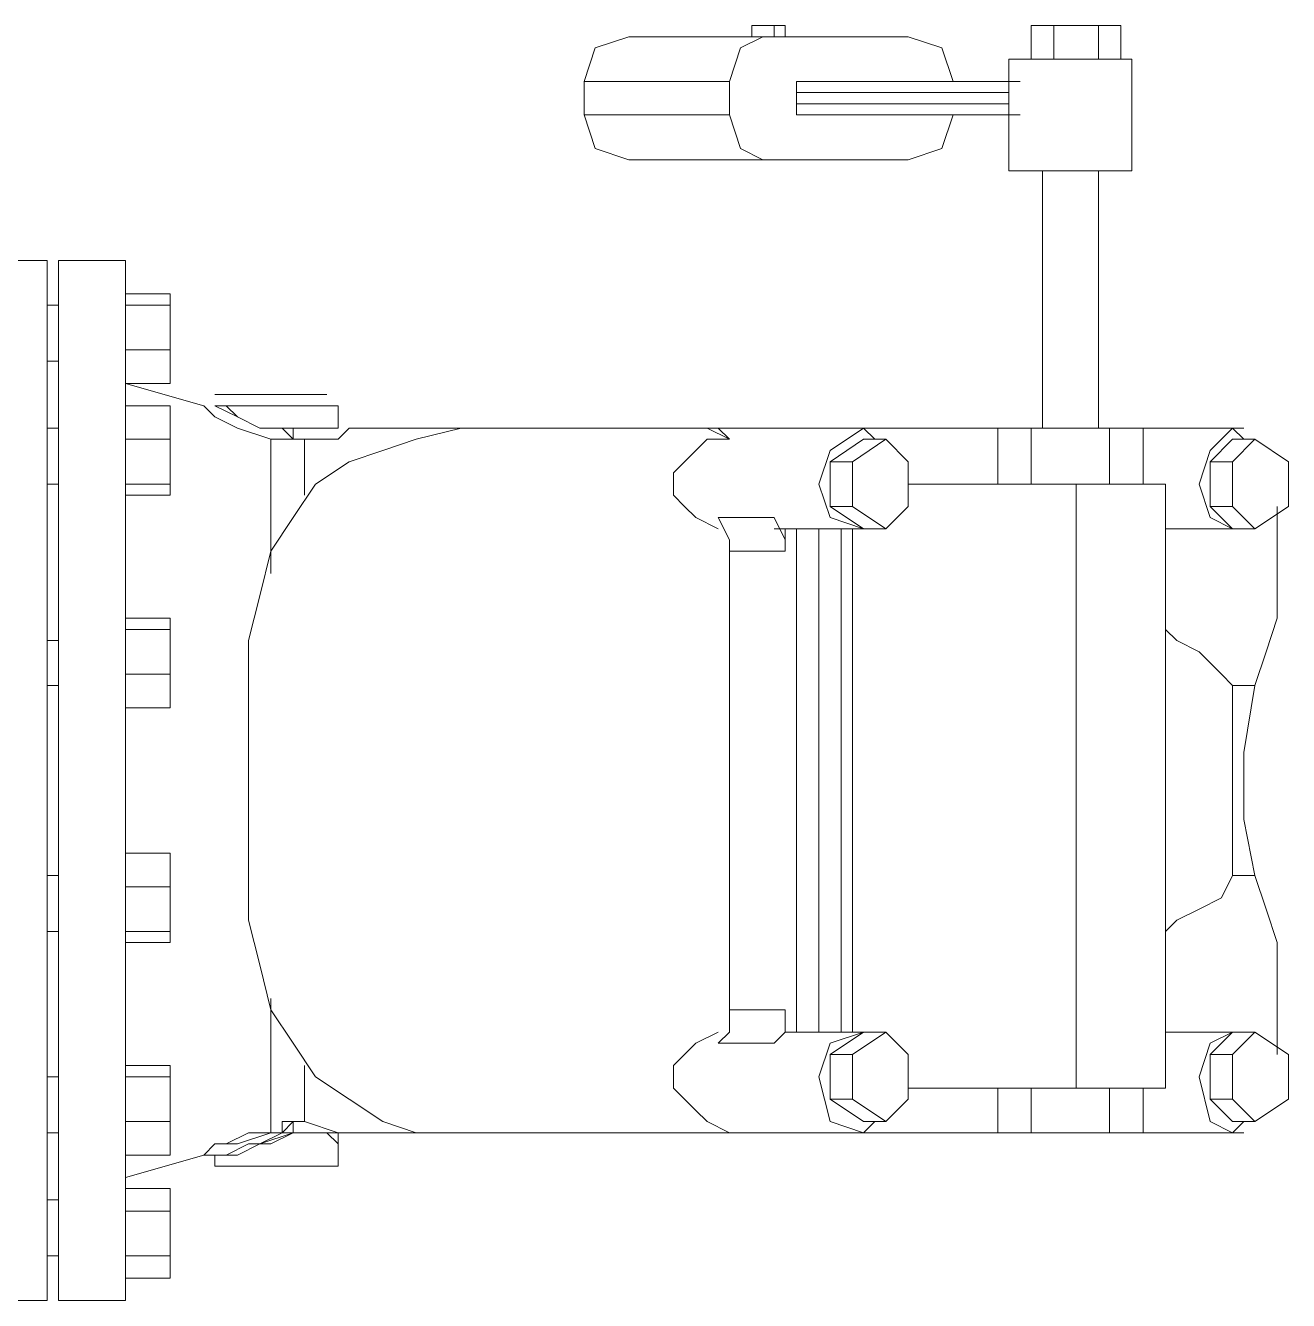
# Model space of a CAD drawing. Extents: x -187 to 52, y -9 to 65.
# Drawn here: x -147.7405 to -147.2628, y 18.4882 to 18.9703 of the extents above; entities that cross this region are included whole.
import ezdxf

# ---------------------------------------------------------------- set-up
doc = ezdxf.new("R2010")
doc.units = 0
doc.header["$MEASUREMENT"] = 0
doc.layers.add('PDF4_Geometría', color=7, linetype='Continuous')

msp = doc.modelspace()

# ---------------------------------------------------------------- linework, layer by layer
at = {"layer": 'PDF4_Geometría', "lineweight": 9}
for points in [[(-147.46582, 18.97029), (-147.46582, 18.96606), (-147.46582, 18.97029), (-147.45736, 18.97029), (-147.45313, 18.97029), (-147.45313, 18.96606), (-147.45736, 18.96606), (-147.46159, 18.96606), (-147.51234, 18.96606)], [(-147.46582, 18.96606), (-147.45736, 18.96606), (-147.45736, 18.97029), (-147.45736, 18.96606), (-147.46159, 18.96606), (-147.40661, 18.96606)], [(-147.35163, 18.97029), (-147.35163, 18.9576), (-147.36009, 18.9576), (-147.36009, 18.97029), (-147.35163, 18.97029), (-147.33472, 18.97029), (-147.32626, 18.97029), (-147.32626, 18.9576), (-147.33472, 18.9576)], [(-147.35163, 18.9576), (-147.33472, 18.9576), (-147.33472, 18.97029)], [(-147.45736, 18.96606), (-147.46159, 18.96606), (-147.45736, 18.96606)], [(-147.46159, 18.96606), (-147.40661, 18.96606), (-147.39392, 18.96183), (-147.3897, 18.94914)], [(-147.36009, 18.9576), (-147.36432, 18.9576), (-147.36855, 18.9576), (-147.36855, 18.91531), (-147.36432, 18.91531)], [(-147.36855, 18.9576), (-147.36432, 18.9576), (-147.35163, 18.9576), (-147.33895, 18.9576), (-147.32626, 18.9576), (-147.32203, 18.9576)], [(-147.32626, 18.91531), (-147.32203, 18.91531), (-147.32203, 18.9576), (-147.32626, 18.9576)], [(-147.52925, 18.94914), (-147.52925, 18.93645), (-147.47428, 18.93645)], [(-147.51234, 18.91954), (-147.46159, 18.91954), (-147.47005, 18.92377), (-147.47428, 18.93645), (-147.47428, 18.94914)], [(-147.36432, 18.94914), (-147.44467, 18.94914), (-147.4489, 18.94914), (-147.4489, 18.94491), (-147.4489, 18.94068)], [(-147.36855, 18.94491), (-147.4489, 18.94491)], [(-147.36855, 18.94068), (-147.4489, 18.94068), (-147.4489, 18.93645), (-147.44467, 18.93645), (-147.36855, 18.93645), (-147.42353, 18.93645), (-147.44467, 18.93645), (-147.36432, 18.93645)], [(-147.52925, 18.93645), (-147.52503, 18.92377), (-147.51234, 18.91954), (-147.46159, 18.91954)], [(-147.3897, 18.93645), (-147.39392, 18.92377), (-147.40661, 18.91954)], [(-147.40661, 18.91954), (-147.46159, 18.91954), (-147.40661, 18.91954)], [(-147.32203, 18.91531), (-147.32626, 18.91531), (-147.33895, 18.91531), (-147.35163, 18.91531), (-147.36432, 18.91531), (-147.36855, 18.91531)], [(-147.35586, 18.91531), (-147.35586, 18.81804)], [(-147.3474, 18.91531), (-147.35163, 18.91531)], [(-147.33472, 18.81804), (-147.33472, 18.91531)], [(-147.75763, 18.48817), (-147.73225, 18.48817), (-147.73225, 18.4924), (-147.73225, 18.50932), (-147.73225, 18.53469), (-147.73225, 18.57275), (-147.73225, 18.61504), (-147.73225, 18.66156), (-147.73225, 18.70808), (-147.73225, 18.7546), (-147.73225, 18.79689), (-147.73225, 18.83073), (-147.73225, 18.86033), (-147.73225, 18.87725), (-147.73225, 18.88148), (-147.75763, 18.88148)], [(-147.73225, 18.72923), (-147.73225, 18.73346), (-147.73225, 18.73769), (-147.73225, 18.74192), (-147.73225, 18.73769), (-147.73225, 18.76306), (-147.73225, 18.79689), (-147.73225, 18.76306), (-147.73225, 18.73769), (-147.73225, 18.76306), (-147.73225, 18.79689), (-147.72802, 18.79689), (-147.72802, 18.80112), (-147.72802, 18.80535), (-147.72802, 18.80958), (-147.72802, 18.81381), (-147.72802, 18.81804), (-147.73225, 18.81804), (-147.73225, 18.82227), (-147.73225, 18.83919), (-147.73225, 18.84341), (-147.73225, 18.83919), (-147.73225, 18.84341), (-147.73225, 18.83919), (-147.73225, 18.84341), (-147.72802, 18.84341), (-147.73225, 18.84341), (-147.72802, 18.84341), (-147.72802, 18.83919), (-147.72802, 18.84341), (-147.72802, 18.83919), (-147.72802, 18.82227), (-147.72802, 18.81804), (-147.72802, 18.82227), (-147.72802, 18.83919), (-147.72802, 18.84341), (-147.72802, 18.85187), (-147.72802, 18.8561), (-147.72802, 18.86033), (-147.72802, 18.86456), (-147.73225, 18.86456), (-147.72802, 18.86456), (-147.72802, 18.87725), (-147.72802, 18.88148), (-147.70265, 18.88148), (-147.70265, 18.87725), (-147.70265, 18.86456), (-147.70265, 18.86033), (-147.70265, 18.8561), (-147.70265, 18.85187), (-147.70265, 18.84341), (-147.70265, 18.83073), (-147.70265, 18.8265), (-147.70265, 18.81804), (-147.70265, 18.80958), (-147.70265, 18.80112), (-147.70265, 18.80958), (-147.70265, 18.80112)], [(-147.73225, 18.88148), (-147.73225, 18.87725), (-147.73225, 18.86456)], [(-147.72802, 18.88148), (-147.72802, 18.87725), (-147.72802, 18.86033), (-147.72802, 18.83073), (-147.72802, 18.79689), (-147.72802, 18.7546), (-147.72802, 18.70808), (-147.72802, 18.66156), (-147.72802, 18.61504), (-147.72802, 18.57275), (-147.72802, 18.53469), (-147.72802, 18.50932), (-147.72802, 18.4924), (-147.72802, 18.48817)], [(-147.70265, 18.88148), (-147.70265, 18.87725), (-147.70265, 18.86033), (-147.70265, 18.83073), (-147.70265, 18.79689), (-147.70265, 18.7546), (-147.70265, 18.70808), (-147.70265, 18.66156), (-147.70265, 18.61504), (-147.70265, 18.57275), (-147.70265, 18.53469), (-147.70265, 18.50932), (-147.70265, 18.4924), (-147.70265, 18.48817)], [(-147.68573, 18.86456), (-147.68573, 18.86879), (-147.70265, 18.86879), (-147.70265, 18.86456), (-147.70265, 18.84764), (-147.70265, 18.83496), (-147.68573, 18.83496), (-147.68573, 18.83919), (-147.68573, 18.8561), (-147.68573, 18.86879), (-147.70265, 18.86879), (-147.70265, 18.86456), (-147.70265, 18.86033), (-147.70265, 18.85187), (-147.70265, 18.86033), (-147.70265, 18.86456), (-147.68573, 18.86456), (-147.68573, 18.84764)], [(-147.73225, 18.86033), (-147.73225, 18.86456), (-147.73225, 18.86033), (-147.73225, 18.8561), (-147.73225, 18.85187), (-147.73225, 18.84341)], [(-147.72802, 18.86456), (-147.72802, 18.86033)], [(-147.70265, 18.85187), (-147.70265, 18.86033)], [(-147.70265, 18.83496), (-147.68573, 18.83496), (-147.68573, 18.84764), (-147.70265, 18.84764)], [(-147.72802, 18.83919), (-147.72802, 18.84341), (-147.72802, 18.83919)], [(-147.72802, 18.84341), (-147.72802, 18.83919), (-147.72802, 18.82227), (-147.72802, 18.81804)], [(-147.64767, 18.76306), (-147.64767, 18.78421), (-147.64767, 18.80535), (-147.64767, 18.81381), (-147.66036, 18.81804), (-147.66881, 18.82227), (-147.67304, 18.8265), (-147.70265, 18.83496), (-147.70265, 18.83919)], [(-147.70265, 18.83919), (-147.70265, 18.83496), (-147.70265, 18.83919)], [(-147.68573, 18.79689), (-147.68573, 18.81381), (-147.70265, 18.81381), (-147.70265, 18.80958), (-147.70265, 18.80535), (-147.70265, 18.80112), (-147.70265, 18.79689), (-147.68573, 18.79689), (-147.68573, 18.79267), (-147.70265, 18.79267), (-147.70265, 18.79689), (-147.70265, 18.81381), (-147.70265, 18.8265), (-147.68573, 18.8265), (-147.68573, 18.81381)], [(-147.67304, 18.8265), (-147.66881, 18.82227)], [(-147.64767, 18.8265), (-147.65613, 18.8265), (-147.66881, 18.8265)], [(-147.64767, 18.81804), (-147.6519, 18.81804), (-147.66036, 18.82227), (-147.66881, 18.8265), (-147.66459, 18.8265), (-147.66036, 18.82227)], [(-147.62229, 18.8265), (-147.62652, 18.8265), (-147.63498, 18.8265), (-147.64344, 18.8265)], [(-147.73225, 18.81804), (-147.73225, 18.81381), (-147.73225, 18.80958), (-147.73225, 18.80535), (-147.73225, 18.80112), (-147.73225, 18.79689)], [(-147.47428, 18.81381), (-147.48274, 18.81804), (-147.49542, 18.81804), (-147.53771, 18.81804), (-147.57577, 18.81804), (-147.59269, 18.81381), (-147.60538, 18.80958), (-147.61807, 18.80535), (-147.63075, 18.79689), (-147.63921, 18.78421), (-147.64767, 18.77152), (-147.6519, 18.7546), (-147.65613, 18.73769), (-147.65613, 18.72077), (-147.65613, 18.68271), (-147.65613, 18.64888), (-147.65613, 18.63196), (-147.6519, 18.61504), (-147.64767, 18.59813), (-147.63921, 18.58544), (-147.63075, 18.57275), (-147.61807, 18.5643), (-147.60538, 18.55584), (-147.59269, 18.55161), (-147.57577, 18.55161), (-147.53771, 18.55161), (-147.49542, 18.55161), (-147.48274, 18.55161), (-147.42353, 18.55161), (-147.4193, 18.55584)], [(-147.64767, 18.81381), (-147.64344, 18.81381), (-147.63921, 18.81381), (-147.64344, 18.81804), (-147.63921, 18.81804), (-147.63921, 18.81381), (-147.63498, 18.81381), (-147.63498, 18.80958), (-147.63498, 18.81381), (-147.62229, 18.81381), (-147.61807, 18.81804), (-147.62229, 18.81381), (-147.63498, 18.81381), (-147.63498, 18.80535), (-147.63498, 18.79267), (-147.63498, 18.80535), (-147.63498, 18.81381), (-147.63921, 18.81381)], [(-147.63075, 18.81804), (-147.62652, 18.81804), (-147.62229, 18.81804), (-147.62652, 18.81804), (-147.63075, 18.81804), (-147.63498, 18.81804), (-147.63921, 18.81804)], [(-147.63498, 18.81804), (-147.63921, 18.81804), (-147.63921, 18.81381), (-147.63498, 18.81381), (-147.62229, 18.81381), (-147.61807, 18.81804), (-147.62229, 18.81381), (-147.63498, 18.81381)], [(-147.57577, 18.81804), (-147.40238, 18.81804), (-147.4193, 18.81804), (-147.43199, 18.81804), (-147.50388, 18.81804), (-147.5208, 18.81804), (-147.61807, 18.81804)], [(-147.4193, 18.81381), (-147.42353, 18.81804), (-147.48274, 18.81804), (-147.49542, 18.81804), (-147.48274, 18.81804), (-147.47428, 18.81804)], [(-147.48274, 18.81804), (-147.37278, 18.81804), (-147.48274, 18.81804), (-147.47851, 18.81804), (-147.47428, 18.81381), (-147.48274, 18.81381), (-147.48696, 18.80958), (-147.49119, 18.80535), (-147.49542, 18.80112), (-147.49542, 18.79267), (-147.49119, 18.78844), (-147.48696, 18.78421), (-147.47851, 18.77998)], [(-147.49119, 18.81804), (-147.47851, 18.81804)], [(-147.45736, 18.77998), (-147.45313, 18.77998), (-147.4489, 18.77998), (-147.44467, 18.77998), (-147.44044, 18.77998), (-147.42353, 18.77998), (-147.43622, 18.78421), (-147.44044, 18.79689), (-147.43622, 18.80958), (-147.42353, 18.81804)], [(-147.4193, 18.81804), (-147.43199, 18.81804), (-147.37278, 18.81804)], [(-147.36009, 18.79689), (-147.36009, 18.81804), (-147.37278, 18.81804), (-147.37278, 18.79689)], [(-147.3178, 18.79689), (-147.31357, 18.79689), (-147.30934, 18.79689), (-147.31357, 18.79689), (-147.32626, 18.79689), (-147.34318, 18.79689), (-147.33049, 18.79689), (-147.33049, 18.81804), (-147.36009, 18.81804)], [(-147.35163, 18.81804), (-147.3474, 18.81804)], [(-147.30934, 18.77998), (-147.28397, 18.77998), (-147.29243, 18.78421), (-147.29666, 18.79689), (-147.29243, 18.80958), (-147.28397, 18.81804), (-147.3178, 18.81804), (-147.33049, 18.81804)], [(-147.33049, 18.79689), (-147.3178, 18.79689), (-147.3178, 18.81804), (-147.27974, 18.81804)], [(-147.27974, 18.81381), (-147.28397, 18.81804)], [(-147.4193, 18.77998), (-147.42353, 18.77998), (-147.43622, 18.78844), (-147.43622, 18.80535), (-147.42353, 18.81381), (-147.41507, 18.81381)], [(-147.29243, 18.80535), (-147.28397, 18.81381), (-147.27551, 18.81381)], [(-147.42776, 18.80535), (-147.43622, 18.80535)], [(-147.28397, 18.80535), (-147.29243, 18.80535), (-147.29243, 18.78844)], [(-147.72802, 18.79689), (-147.72802, 18.76306), (-147.72802, 18.73769)], [(-147.3897, 18.56852), (-147.40661, 18.56852), (-147.34318, 18.56852), (-147.34318, 18.79689), (-147.40661, 18.79689), (-147.3897, 18.79689)], [(-147.30934, 18.56852), (-147.30934, 18.79689)], [(-147.42776, 18.78844), (-147.43622, 18.78844)], [(-147.27551, 18.77998), (-147.28397, 18.77998), (-147.29243, 18.78844), (-147.28397, 18.78844)], [(-147.26705, 18.78844), (-147.26705, 18.77575), (-147.26705, 18.76729), (-147.26705, 18.75883), (-147.26705, 18.74615), (-147.27128, 18.73346), (-147.27551, 18.72077), (-147.27974, 18.6954), (-147.27974, 18.67002), (-147.27551, 18.64888), (-147.27128, 18.63619), (-147.26705, 18.6235), (-147.26705, 18.61082), (-147.26705, 18.60236), (-147.26705, 18.58967), (-147.26705, 18.58121)], [(-147.70265, 18.77998), (-147.70265, 18.76306)], [(-147.45313, 18.59813), (-147.45313, 18.58967), (-147.4489, 18.58967), (-147.4489, 18.77998)], [(-147.45313, 18.77998), (-147.45313, 18.77152)], [(-147.43622, 18.77998), (-147.44044, 18.77998), (-147.44044, 18.58967), (-147.44467, 18.58967), (-147.4489, 18.58967)], [(-147.43199, 18.77998), (-147.43199, 18.58967)], [(-147.42776, 18.77998), (-147.42776, 18.58967)], [(-147.41507, 18.77998), (-147.42353, 18.77998)], [(-147.28397, 18.77998), (-147.27974, 18.77998)], [(-147.47428, 18.77152), (-147.47428, 18.59813)], [(-147.68573, 18.74192), (-147.68573, 18.74615), (-147.70265, 18.74615), (-147.70265, 18.74192), (-147.70265, 18.73769), (-147.70265, 18.74192), (-147.70265, 18.74615), (-147.70265, 18.74192), (-147.70265, 18.73769), (-147.70265, 18.74192), (-147.68573, 18.74192), (-147.68573, 18.725)], [(-147.70265, 18.74615), (-147.70265, 18.74192), (-147.70265, 18.725), (-147.70265, 18.71231), (-147.70265, 18.70386), (-147.70265, 18.68271), (-147.70265, 18.66156)], [(-147.72802, 18.72923), (-147.72802, 18.73346), (-147.72802, 18.73769), (-147.72802, 18.74192), (-147.72802, 18.73769), (-147.73225, 18.73769)], [(-147.70265, 18.73769), (-147.70265, 18.74192), (-147.70265, 18.73769), (-147.70265, 18.73346), (-147.70265, 18.72923), (-147.70265, 18.73346), (-147.70265, 18.72923)], [(-147.30934, 18.62773), (-147.30511, 18.63196), (-147.29666, 18.63619), (-147.2882, 18.64042), (-147.28397, 18.64888), (-147.28397, 18.72077), (-147.2882, 18.725), (-147.29666, 18.73346), (-147.30511, 18.73769), (-147.30934, 18.74192)], [(-147.73225, 18.725), (-147.73225, 18.72077), (-147.73225, 18.71654)], [(-147.72802, 18.62773), (-147.72802, 18.60659), (-147.72802, 18.57275), (-147.72802, 18.60659), (-147.72802, 18.62773), (-147.72802, 18.60659), (-147.72802, 18.57275), (-147.73225, 18.57275), (-147.73225, 18.60659), (-147.73225, 18.62773), (-147.73225, 18.60659), (-147.73225, 18.57275), (-147.73225, 18.60659), (-147.73225, 18.62773), (-147.72802, 18.62773), (-147.72802, 18.63196), (-147.72802, 18.63619), (-147.72802, 18.64042), (-147.72802, 18.64888), (-147.72802, 18.68271), (-147.72802, 18.72077), (-147.72802, 18.68271), (-147.72802, 18.64888)], [(-147.72802, 18.71654), (-147.72802, 18.72077), (-147.72802, 18.725)], [(-147.70265, 18.71231), (-147.68573, 18.71231), (-147.68573, 18.725), (-147.70265, 18.725), (-147.70265, 18.72077), (-147.70265, 18.71654), (-147.70265, 18.71231), (-147.70265, 18.71654), (-147.70265, 18.72077)], [(-147.70265, 18.725), (-147.70265, 18.72077), (-147.70265, 18.725)], [(-147.28397, 18.72077), (-147.27551, 18.72077)], [(-147.70265, 18.64888), (-147.70265, 18.65734), (-147.70265, 18.65311), (-147.70265, 18.65734), (-147.70265, 18.64888), (-147.70265, 18.64465), (-147.70265, 18.64888), (-147.70265, 18.64042), (-147.70265, 18.63619), (-147.70265, 18.63196), (-147.70265, 18.62773), (-147.70265, 18.6235), (-147.70265, 18.62773), (-147.70265, 18.63196), (-147.70265, 18.64042)], [(-147.70265, 18.62773), (-147.68573, 18.62773), (-147.68573, 18.6235), (-147.70265, 18.6235), (-147.70265, 18.62773), (-147.70265, 18.64465), (-147.70265, 18.65734), (-147.68573, 18.65734), (-147.68573, 18.64465)], [(-147.73225, 18.64888), (-147.73225, 18.64042), (-147.73225, 18.63619)], [(-147.28397, 18.64888), (-147.27551, 18.64888)], [(-147.68573, 18.62773), (-147.68573, 18.64465), (-147.70265, 18.64465)], [(-147.70265, 18.64042), (-147.70265, 18.63196), (-147.70265, 18.64042)], [(-147.73225, 18.63619), (-147.73225, 18.63196), (-147.73225, 18.62773)], [(-147.70265, 18.51355), (-147.70265, 18.53046), (-147.70265, 18.53469), (-147.70265, 18.53046), (-147.70265, 18.522), (-147.70265, 18.50509), (-147.70265, 18.49663), (-147.68573, 18.49663), (-147.68573, 18.50509), (-147.70265, 18.50509), (-147.70265, 18.49663), (-147.70265, 18.50086), (-147.70265, 18.49663), (-147.70265, 18.50086), (-147.70265, 18.51355), (-147.70265, 18.50932), (-147.70265, 18.51355), (-147.70265, 18.50086), (-147.70265, 18.49663), (-147.70265, 18.50086), (-147.70265, 18.50509), (-147.70265, 18.50932), (-147.70265, 18.51355), (-147.70265, 18.51778), (-147.70265, 18.522), (-147.70265, 18.52623), (-147.70265, 18.53469), (-147.67304, 18.54315), (-147.66881, 18.54738), (-147.66459, 18.54738), (-147.65613, 18.55161), (-147.64767, 18.55161), (-147.64767, 18.5643), (-147.64767, 18.58544), (-147.64767, 18.60236)], [(-147.70265, 18.60236), (-147.70265, 18.58544)], [(-147.48274, 18.55161), (-147.49542, 18.55161), (-147.48274, 18.55161), (-147.47428, 18.55161), (-147.48274, 18.55161), (-147.37278, 18.55161), (-147.48274, 18.55161), (-147.47851, 18.55161), (-147.47428, 18.55161), (-147.48274, 18.55584), (-147.48696, 18.56007), (-147.49119, 18.5643), (-147.49542, 18.56852), (-147.49542, 18.57698), (-147.49119, 18.58121), (-147.48696, 18.58544), (-147.47851, 18.58967)], [(-147.45736, 18.58544), (-147.45313, 18.58967)], [(-147.4193, 18.58967), (-147.42353, 18.58967), (-147.44044, 18.58967), (-147.43622, 18.58967)], [(-147.41507, 18.55584), (-147.42353, 18.55584), (-147.43622, 18.5643), (-147.43622, 18.58121), (-147.42353, 18.58967), (-147.43622, 18.58544), (-147.44044, 18.57275), (-147.43622, 18.55584), (-147.42353, 18.55161)], [(-147.42353, 18.58967), (-147.41507, 18.58967)], [(-147.27974, 18.58967), (-147.28397, 18.58967), (-147.30934, 18.58967)], [(-147.28397, 18.58967), (-147.29243, 18.58544), (-147.29666, 18.57275), (-147.29243, 18.55584), (-147.28397, 18.55161)], [(-147.28397, 18.58121), (-147.29243, 18.58121), (-147.28397, 18.58967), (-147.27551, 18.58967)], [(-147.70265, 18.54738), (-147.70265, 18.54315), (-147.70265, 18.55584), (-147.70265, 18.57275), (-147.70265, 18.57698), (-147.70265, 18.58121), (-147.70265, 18.57698), (-147.70265, 18.56852), (-147.70265, 18.57275), (-147.70265, 18.56852), (-147.70265, 18.57698), (-147.70265, 18.58121)], [(-147.43622, 18.58121), (-147.42776, 18.58121)], [(-147.29243, 18.58121), (-147.29243, 18.5643), (-147.28397, 18.5643)], [(-147.70265, 18.56007), (-147.70265, 18.5643), (-147.70265, 18.56007), (-147.70265, 18.5643), (-147.70265, 18.56852), (-147.70265, 18.57275), (-147.70265, 18.56852), (-147.70265, 18.57698), (-147.68573, 18.57698), (-147.68573, 18.57275)], [(-147.63921, 18.55161), (-147.64344, 18.55161), (-147.63921, 18.55161), (-147.63921, 18.55584), (-147.63921, 18.55161), (-147.63921, 18.55584), (-147.64344, 18.55161), (-147.64767, 18.55161), (-147.64344, 18.55161), (-147.64344, 18.55584), (-147.63921, 18.55584), (-147.63498, 18.55584), (-147.63498, 18.56852), (-147.63498, 18.57698)], [(-147.73225, 18.56852), (-147.73225, 18.57275), (-147.73225, 18.56852), (-147.73225, 18.5643), (-147.73225, 18.56007)], [(-147.72802, 18.56007), (-147.72802, 18.5643), (-147.72802, 18.56852), (-147.72802, 18.57275), (-147.72802, 18.56852)], [(-147.70265, 18.56852), (-147.70265, 18.57275), (-147.68573, 18.57275), (-147.68573, 18.55584)], [(-147.37278, 18.56852), (-147.37278, 18.55161), (-147.36009, 18.55161), (-147.33049, 18.55161), (-147.3178, 18.55161), (-147.28397, 18.55161), (-147.27974, 18.55584)], [(-147.36009, 18.55161), (-147.36009, 18.56852)], [(-147.33049, 18.55161), (-147.33049, 18.56852), (-147.34318, 18.56852), (-147.32626, 18.56852), (-147.31357, 18.56852), (-147.30934, 18.56852), (-147.31357, 18.56852), (-147.3178, 18.56852)], [(-147.27974, 18.55161), (-147.3178, 18.55161), (-147.3178, 18.56852), (-147.33049, 18.56852)], [(-147.43622, 18.5643), (-147.42776, 18.5643)], [(-147.27551, 18.55584), (-147.28397, 18.55584), (-147.29243, 18.5643)], [(-147.64767, 18.56007), (-147.64767, 18.55161), (-147.66036, 18.54738), (-147.66881, 18.54738)], [(-147.73225, 18.48817), (-147.73225, 18.4924), (-147.73225, 18.50509), (-147.73225, 18.50932), (-147.73225, 18.51355), (-147.73225, 18.51778), (-147.73225, 18.522), (-147.73225, 18.52623), (-147.73225, 18.53046), (-147.73225, 18.54738), (-147.73225, 18.55161), (-147.72802, 18.55161), (-147.72802, 18.55584)], [(-147.73225, 18.55584), (-147.73225, 18.55161)], [(-147.70265, 18.55584), (-147.70265, 18.55161), (-147.70265, 18.55584)], [(-147.70265, 18.55584), (-147.68573, 18.55584), (-147.68573, 18.54315), (-147.70265, 18.54315)], [(-147.73225, 18.52623), (-147.73225, 18.53046), (-147.73225, 18.52623), (-147.73225, 18.53046), (-147.73225, 18.52623), (-147.72802, 18.52623), (-147.73225, 18.52623), (-147.72802, 18.52623), (-147.72802, 18.53046), (-147.72802, 18.52623), (-147.72802, 18.53046), (-147.72802, 18.52623), (-147.72802, 18.53046), (-147.72802, 18.54738), (-147.72802, 18.55161), (-147.72802, 18.54738), (-147.72802, 18.53046), (-147.72802, 18.52623), (-147.72802, 18.522), (-147.72802, 18.51778), (-147.72802, 18.51355), (-147.72802, 18.50932), (-147.72802, 18.50509), (-147.73225, 18.50509), (-147.72802, 18.50509), (-147.72802, 18.4924), (-147.72802, 18.48817), (-147.70265, 18.48817), (-147.70265, 18.4924), (-147.70265, 18.50509), (-147.70265, 18.50932), (-147.70265, 18.51778), (-147.70265, 18.53046), (-147.70265, 18.53469), (-147.70265, 18.53046), (-147.70265, 18.52623), (-147.70265, 18.53046), (-147.68573, 18.53046), (-147.68573, 18.52623), (-147.68573, 18.50932), (-147.68573, 18.49663), (-147.70265, 18.49663)], [(-147.72802, 18.55161), (-147.72802, 18.54738), (-147.72802, 18.53046), (-147.72802, 18.52623)], [(-147.64344, 18.53892), (-147.63498, 18.53892), (-147.62652, 18.53892), (-147.62229, 18.53892), (-147.62229, 18.54738), (-147.62229, 18.55161), (-147.62652, 18.55161), (-147.63498, 18.55161), (-147.63921, 18.55161), (-147.6519, 18.54738), (-147.66036, 18.54315), (-147.66881, 18.54315), (-147.66881, 18.53892), (-147.65613, 18.53892), (-147.64767, 18.53892), (-147.65613, 18.53892), (-147.66881, 18.53892), (-147.66881, 18.54315), (-147.66459, 18.54315), (-147.65613, 18.54738), (-147.64767, 18.54738), (-147.63921, 18.55161), (-147.63498, 18.55161), (-147.63075, 18.55161), (-147.62652, 18.55161), (-147.62229, 18.54738), (-147.62229, 18.55161), (-147.62652, 18.55161)], [(-147.64344, 18.55161), (-147.6519, 18.54738), (-147.66036, 18.54315), (-147.66881, 18.54315), (-147.66881, 18.53892)], [(-147.61807, 18.55161), (-147.5208, 18.55161), (-147.50388, 18.55161), (-147.43199, 18.55161), (-147.4193, 18.55161), (-147.40238, 18.55161), (-147.57577, 18.55161)], [(-147.47851, 18.55161), (-147.49119, 18.55161)], [(-147.37278, 18.55161), (-147.43199, 18.55161), (-147.4193, 18.55161)], [(-147.66881, 18.54315), (-147.67304, 18.54315)], [(-147.62229, 18.53892), (-147.62652, 18.53892), (-147.63498, 18.53892), (-147.64767, 18.53892)], [(-147.68573, 18.522), (-147.68573, 18.53046), (-147.70265, 18.53046), (-147.70265, 18.53469)], [(-147.70265, 18.51778), (-147.70265, 18.52623), (-147.70265, 18.51778)], [(-147.68573, 18.50509), (-147.68573, 18.522), (-147.70265, 18.522)]]:
    msp.add_lwpolyline(points, dxfattribs=at)
for points in [[(-147.47428, 18.94914), (-147.47005, 18.96183), (-147.46159, 18.96606), (-147.51234, 18.96606), (-147.52503, 18.96183), (-147.52925, 18.94914)], [(-147.44467, 18.94914), (-147.42353, 18.94914), (-147.36855, 18.94914)], [(-147.70265, 18.86456), (-147.70265, 18.87302), (-147.70265, 18.86456), (-147.70265, 18.87302)], [(-147.70265, 18.86456), (-147.70265, 18.87302), (-147.70265, 18.86879), (-147.70265, 18.8561), (-147.70265, 18.84341), (-147.70265, 18.8561), (-147.70265, 18.86879), (-147.70265, 18.87302)], [(-147.70265, 18.84341), (-147.70265, 18.84764), (-147.70265, 18.84341), (-147.70265, 18.83919), (-147.70265, 18.83496), (-147.70265, 18.84341), (-147.70265, 18.83496), (-147.70265, 18.83919)], [(-147.73225, 18.81804), (-147.73225, 18.82227), (-147.73225, 18.83919), (-147.73225, 18.84341), (-147.73225, 18.83919), (-147.73225, 18.82227)], [(-147.70265, 18.84341), (-147.70265, 18.83919), (-147.70265, 18.83496), (-147.70265, 18.83919)], [(-147.64767, 18.83073), (-147.65613, 18.83073), (-147.66459, 18.83073), (-147.66881, 18.83073), (-147.66459, 18.83073), (-147.65613, 18.83073)], [(-147.6519, 18.83073), (-147.64767, 18.83073), (-147.64344, 18.83073), (-147.63921, 18.83073), (-147.64344, 18.83073), (-147.64767, 18.83073)], [(-147.64767, 18.83073), (-147.63498, 18.83073), (-147.62652, 18.83073), (-147.63498, 18.83073)], [(-147.70265, 18.82227), (-147.70265, 18.8265), (-147.70265, 18.81804), (-147.70265, 18.80112), (-147.70265, 18.79267), (-147.70265, 18.80112), (-147.70265, 18.81804), (-147.70265, 18.8265)], [(-147.70265, 18.82227), (-147.70265, 18.81804)], [(-147.66881, 18.8265), (-147.66036, 18.82227), (-147.6519, 18.81804), (-147.63921, 18.81804), (-147.63498, 18.81804), (-147.62652, 18.81804), (-147.62229, 18.81804), (-147.62229, 18.8265), (-147.62652, 18.8265), (-147.63498, 18.8265), (-147.64767, 18.8265), (-147.65613, 18.8265)], [(-147.41507, 18.81381), (-147.42776, 18.80535), (-147.42776, 18.78844), (-147.41507, 18.77998), (-147.40661, 18.78844), (-147.40661, 18.80535)], [(-147.27551, 18.81381), (-147.28397, 18.80535), (-147.28397, 18.78844), (-147.27551, 18.77998), (-147.26282, 18.78844), (-147.26282, 18.80535)], [(-147.72802, 18.73769), (-147.72802, 18.76306), (-147.72802, 18.79689), (-147.72802, 18.76306)], [(-147.70265, 18.79689), (-147.70265, 18.78844), (-147.70265, 18.79267), (-147.70265, 18.78844)], [(-147.45736, 18.78421), (-147.45313, 18.77575), (-147.45313, 18.77152), (-147.47428, 18.77152), (-147.47428, 18.77575), (-147.47851, 18.78421)], [(-147.70265, 18.74615), (-147.70265, 18.74192), (-147.70265, 18.72923), (-147.70265, 18.71654), (-147.70265, 18.71231), (-147.70265, 18.71654), (-147.70265, 18.72923), (-147.70265, 18.74192)], [(-147.73225, 18.64888), (-147.73225, 18.68271), (-147.73225, 18.72077), (-147.72802, 18.72077), (-147.72802, 18.68271), (-147.72802, 18.64888)], [(-147.73225, 18.64888), (-147.73225, 18.68271), (-147.73225, 18.72077), (-147.73225, 18.68271)], [(-147.70265, 18.65311), (-147.70265, 18.64465), (-147.70265, 18.62773), (-147.70265, 18.61927), (-147.70265, 18.6235), (-147.70265, 18.61927), (-147.70265, 18.62773), (-147.70265, 18.64465)], [(-147.47428, 18.59813), (-147.47428, 18.58967), (-147.47851, 18.58544), (-147.45736, 18.58544), (-147.45313, 18.58967), (-147.45313, 18.59813)], [(-147.42776, 18.5643), (-147.41507, 18.55584), (-147.40661, 18.5643), (-147.40661, 18.58121), (-147.41507, 18.58967), (-147.42776, 18.58121)], [(-147.28397, 18.5643), (-147.27551, 18.55584), (-147.26282, 18.5643), (-147.26282, 18.58121), (-147.27551, 18.58967), (-147.28397, 18.58121)], [(-147.70265, 18.56852), (-147.70265, 18.55584), (-147.70265, 18.54315), (-147.70265, 18.55161), (-147.70265, 18.54315), (-147.70265, 18.55584)], [(-147.70265, 18.55584), (-147.70265, 18.55161)], [(-147.63498, 18.55584), (-147.62229, 18.55161), (-147.61807, 18.55161), (-147.62229, 18.55161)], [(-147.63498, 18.55584), (-147.62229, 18.55161), (-147.61807, 18.55161), (-147.62229, 18.55161)], [(-147.73225, 18.55161), (-147.73225, 18.54738), (-147.73225, 18.53046), (-147.73225, 18.52623), (-147.73225, 18.53046), (-147.73225, 18.54738)], [(-147.64767, 18.53892), (-147.66036, 18.53892), (-147.66881, 18.53892), (-147.66036, 18.53892)], [(-147.64767, 18.53892), (-147.65613, 18.53892), (-147.66459, 18.53892), (-147.66881, 18.53892), (-147.66459, 18.53892), (-147.65613, 18.53892)], [(-147.6519, 18.53892), (-147.64767, 18.53892), (-147.64344, 18.53892), (-147.63921, 18.53892), (-147.64344, 18.53892), (-147.64767, 18.53892)], [(-147.64767, 18.53892), (-147.63075, 18.53892), (-147.62652, 18.53892), (-147.63075, 18.53892)], [(-147.64767, 18.53892), (-147.63498, 18.53892), (-147.62652, 18.53892), (-147.63498, 18.53892)], [(-147.70265, 18.52623), (-147.70265, 18.53469), (-147.70265, 18.53046)], [(-147.70265, 18.50509), (-147.70265, 18.49663), (-147.70265, 18.50086)]]:
    msp.add_lwpolyline(points, close=True, dxfattribs=at)

doc.saveas('drawing.dxf')
